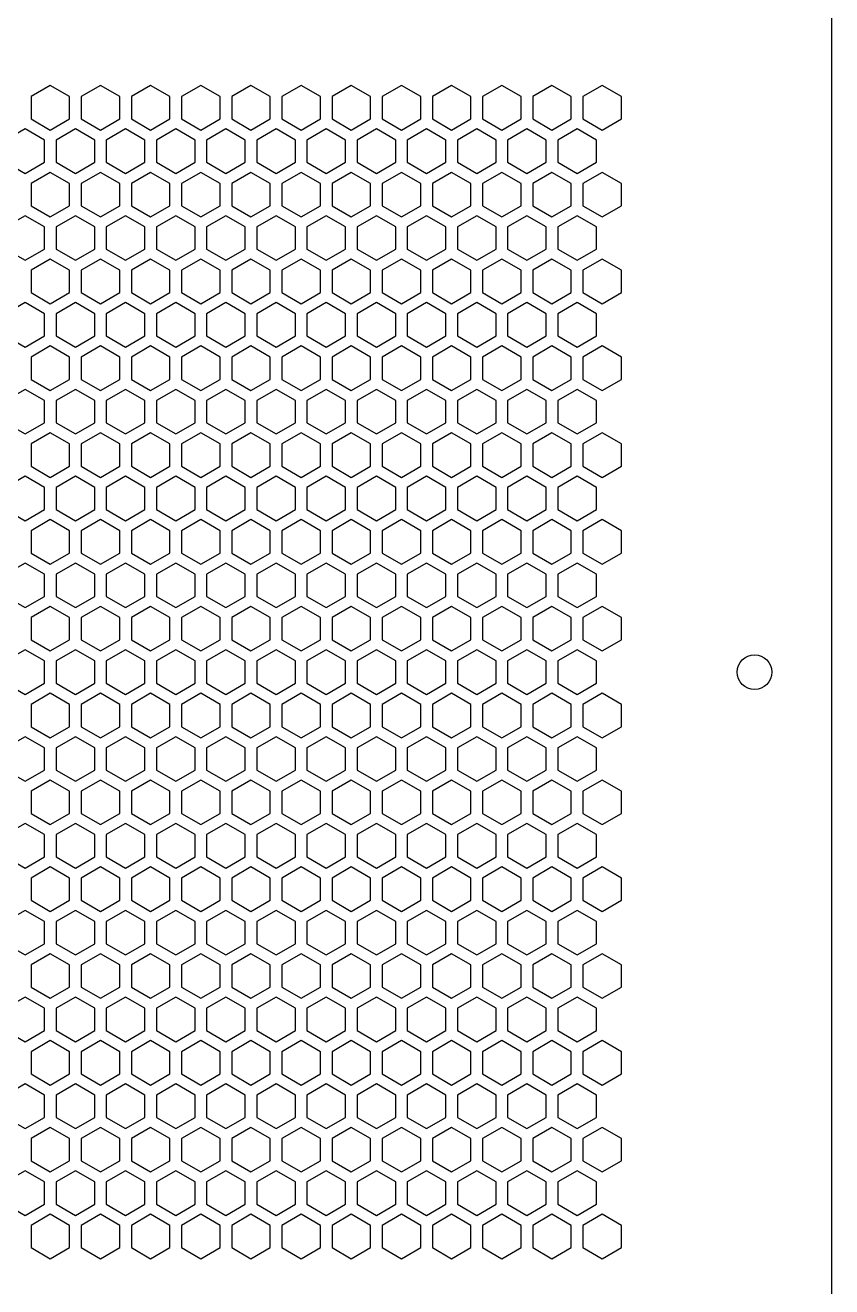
# Model space of a CAD drawing. Header units: millimetres. Extents: x 0 to 430, y 0 to 500.
# Drawn here: x 325.5 to 430, y 170.3 to 333.9 of the extents above; entities that cross this region are included whole.
import ezdxf

# ---------------------------------------------------------------- set-up
doc = ezdxf.new("R2010")
doc.units = ezdxf.units.MM
doc.layers.add('CUT', color=1, linetype='CONTINUOUS')

msp = doc.modelspace()

# ---------------------------------------------------------------- linework, layer by layer
at = {"layer": 'CUT'}
msp.add_line((430, 0), (430, 500), dxfattribs=at)
for points in [[(331.25, 324.6225), (328.75, 326.0659), (326.25, 324.6225), (326.25, 321.7358), (328.75, 320.2924), (331.25, 321.7358)], [(337.75, 324.6225), (335.25, 326.0659), (332.75, 324.6225), (332.75, 321.7358), (335.25, 320.2924), (337.75, 321.7358)], [(344.25, 324.6225), (341.75, 326.0659), (339.25, 324.6225), (339.25, 321.7358), (341.75, 320.2924), (344.25, 321.7358)], [(350.75, 324.6225), (348.25, 326.0659), (345.75, 324.6225), (345.75, 321.7358), (348.25, 320.2924), (350.75, 321.7358)], [(357.25, 324.6225), (354.75, 326.0659), (352.25, 324.6225), (352.25, 321.7358), (354.75, 320.2924), (357.25, 321.7358)], [(363.75, 324.6225), (361.25, 326.0659), (358.75, 324.6225), (358.75, 321.7358), (361.25, 320.2924), (363.75, 321.7358)], [(370.25, 324.6225), (367.75, 326.0659), (365.25, 324.6225), (365.25, 321.7358), (367.75, 320.2924), (370.25, 321.7358)], [(376.75, 324.6225), (374.25, 326.0659), (371.75, 324.6225), (371.75, 321.7358), (374.25, 320.2924), (376.75, 321.7358)], [(383.25, 324.6225), (380.75, 326.0659), (378.25, 324.6225), (378.25, 321.7358), (380.75, 320.2924), (383.25, 321.7358)], [(389.75, 324.6225), (387.25, 326.0659), (384.75, 324.6225), (384.75, 321.7358), (387.25, 320.2924), (389.75, 321.7358)], [(396.25, 324.6225), (393.75, 326.0659), (391.25, 324.6225), (391.25, 321.7358), (393.75, 320.2924), (396.25, 321.7358)], [(402.75, 324.6225), (400.25, 326.0659), (397.75, 324.6225), (397.75, 321.7358), (400.25, 320.2924), (402.75, 321.7358)], [(328, 318.9934), (325.5, 320.4367), (323, 318.9934), (323, 316.1066), (325.5, 314.6632), (328, 316.1066)], [(334.5, 318.9934), (332, 320.4367), (329.5, 318.9934), (329.5, 316.1066), (332, 314.6632), (334.5, 316.1066)], [(341, 318.9934), (338.5, 320.4367), (336, 318.9934), (336, 316.1066), (338.5, 314.6632), (341, 316.1066)], [(347.5, 318.9934), (345, 320.4367), (342.5, 318.9934), (342.5, 316.1066), (345, 314.6632), (347.5, 316.1066)], [(354, 318.9934), (351.5, 320.4367), (349, 318.9934), (349, 316.1066), (351.5, 314.6632), (354, 316.1066)], [(360.5, 318.9934), (358, 320.4367), (355.5, 318.9934), (355.5, 316.1066), (358, 314.6632), (360.5, 316.1066)], [(367, 318.9934), (364.5, 320.4367), (362, 318.9934), (362, 316.1066), (364.5, 314.6632), (367, 316.1066)], [(373.5, 318.9934), (371, 320.4367), (368.5, 318.9934), (368.5, 316.1066), (371, 314.6632), (373.5, 316.1066)], [(380, 318.9934), (377.5, 320.4367), (375, 318.9934), (375, 316.1066), (377.5, 314.6632), (380, 316.1066)], [(386.5, 318.9934), (384, 320.4367), (381.5, 318.9934), (381.5, 316.1066), (384, 314.6632), (386.5, 316.1066)], [(393, 318.9934), (390.5, 320.4367), (388, 318.9934), (388, 316.1066), (390.5, 314.6632), (393, 316.1066)], [(399.5, 318.9934), (397, 320.4367), (394.5, 318.9934), (394.5, 316.1066), (397, 314.6632), (399.5, 316.1066)], [(331.25, 313.3642), (328.75, 314.8076), (326.25, 313.3642), (326.25, 310.4774), (328.75, 309.0341), (331.25, 310.4774)], [(337.75, 313.3642), (335.25, 314.8076), (332.75, 313.3642), (332.75, 310.4774), (335.25, 309.0341), (337.75, 310.4774)], [(344.25, 313.3642), (341.75, 314.8076), (339.25, 313.3642), (339.25, 310.4774), (341.75, 309.0341), (344.25, 310.4774)], [(350.75, 313.3642), (348.25, 314.8076), (345.75, 313.3642), (345.75, 310.4774), (348.25, 309.0341), (350.75, 310.4774)], [(357.25, 313.3642), (354.75, 314.8076), (352.25, 313.3642), (352.25, 310.4774), (354.75, 309.0341), (357.25, 310.4774)], [(363.75, 313.3642), (361.25, 314.8076), (358.75, 313.3642), (358.75, 310.4774), (361.25, 309.0341), (363.75, 310.4774)], [(370.25, 313.3642), (367.75, 314.8076), (365.25, 313.3642), (365.25, 310.4774), (367.75, 309.0341), (370.25, 310.4774)], [(376.75, 313.3642), (374.25, 314.8076), (371.75, 313.3642), (371.75, 310.4774), (374.25, 309.0341), (376.75, 310.4774)], [(383.25, 313.3642), (380.75, 314.8076), (378.25, 313.3642), (378.25, 310.4774), (380.75, 309.0341), (383.25, 310.4774)], [(389.75, 313.3642), (387.25, 314.8076), (384.75, 313.3642), (384.75, 310.4774), (387.25, 309.0341), (389.75, 310.4774)], [(396.25, 313.3642), (393.75, 314.8076), (391.25, 313.3642), (391.25, 310.4774), (393.75, 309.0341), (396.25, 310.4774)], [(402.75, 313.3642), (400.25, 314.8076), (397.75, 313.3642), (397.75, 310.4774), (400.25, 309.0341), (402.75, 310.4774)], [(328, 307.735), (325.5, 309.1784), (323, 307.735), (323, 304.8483), (325.5, 303.4049), (328, 304.8483)], [(334.5, 307.735), (332, 309.1784), (329.5, 307.735), (329.5, 304.8483), (332, 303.4049), (334.5, 304.8483)], [(341, 307.735), (338.5, 309.1784), (336, 307.735), (336, 304.8483), (338.5, 303.4049), (341, 304.8483)], [(347.5, 307.735), (345, 309.1784), (342.5, 307.735), (342.5, 304.8483), (345, 303.4049), (347.5, 304.8483)], [(354, 307.735), (351.5, 309.1784), (349, 307.735), (349, 304.8483), (351.5, 303.4049), (354, 304.8483)], [(360.5, 307.735), (358, 309.1784), (355.5, 307.735), (355.5, 304.8483), (358, 303.4049), (360.5, 304.8483)], [(367, 307.735), (364.5, 309.1784), (362, 307.735), (362, 304.8483), (364.5, 303.4049), (367, 304.8483)], [(373.5, 307.735), (371, 309.1784), (368.5, 307.735), (368.5, 304.8483), (371, 303.4049), (373.5, 304.8483)], [(380, 307.735), (377.5, 309.1784), (375, 307.735), (375, 304.8483), (377.5, 303.4049), (380, 304.8483)], [(386.5, 307.735), (384, 309.1784), (381.5, 307.735), (381.5, 304.8483), (384, 303.4049), (386.5, 304.8483)], [(393, 307.735), (390.5, 309.1784), (388, 307.735), (388, 304.8483), (390.5, 303.4049), (393, 304.8483)], [(399.5, 307.735), (397, 309.1784), (394.5, 307.735), (394.5, 304.8483), (397, 303.4049), (399.5, 304.8483)], [(331.25, 302.1059), (328.75, 303.5492), (326.25, 302.1059), (326.25, 299.2191), (328.75, 297.7757), (331.25, 299.2191)], [(337.75, 302.1059), (335.25, 303.5492), (332.75, 302.1059), (332.75, 299.2191), (335.25, 297.7757), (337.75, 299.2191)], [(344.25, 302.1059), (341.75, 303.5492), (339.25, 302.1059), (339.25, 299.2191), (341.75, 297.7757), (344.25, 299.2191)], [(350.75, 302.1059), (348.25, 303.5492), (345.75, 302.1059), (345.75, 299.2191), (348.25, 297.7757), (350.75, 299.2191)], [(357.25, 302.1059), (354.75, 303.5492), (352.25, 302.1059), (352.25, 299.2191), (354.75, 297.7757), (357.25, 299.2191)], [(363.75, 302.1059), (361.25, 303.5492), (358.75, 302.1059), (358.75, 299.2191), (361.25, 297.7757), (363.75, 299.2191)], [(370.25, 302.1059), (367.75, 303.5492), (365.25, 302.1059), (365.25, 299.2191), (367.75, 297.7757), (370.25, 299.2191)], [(376.75, 302.1059), (374.25, 303.5492), (371.75, 302.1059), (371.75, 299.2191), (374.25, 297.7757), (376.75, 299.2191)], [(383.25, 302.1059), (380.75, 303.5492), (378.25, 302.1059), (378.25, 299.2191), (380.75, 297.7757), (383.25, 299.2191)], [(389.75, 302.1059), (387.25, 303.5492), (384.75, 302.1059), (384.75, 299.2191), (387.25, 297.7757), (389.75, 299.2191)], [(396.25, 302.1059), (393.75, 303.5492), (391.25, 302.1059), (391.25, 299.2191), (393.75, 297.7757), (396.25, 299.2191)], [(402.75, 302.1059), (400.25, 303.5492), (397.75, 302.1059), (397.75, 299.2191), (400.25, 297.7757), (402.75, 299.2191)], [(328, 296.4767), (325.5, 297.9201), (323, 296.4767), (323, 293.5899), (325.5, 292.1466), (328, 293.5899)], [(334.5, 296.4767), (332, 297.9201), (329.5, 296.4767), (329.5, 293.5899), (332, 292.1466), (334.5, 293.5899)], [(341, 296.4767), (338.5, 297.9201), (336, 296.4767), (336, 293.5899), (338.5, 292.1466), (341, 293.5899)], [(347.5, 296.4767), (345, 297.9201), (342.5, 296.4767), (342.5, 293.5899), (345, 292.1466), (347.5, 293.5899)], [(354, 296.4767), (351.5, 297.9201), (349, 296.4767), (349, 293.5899), (351.5, 292.1466), (354, 293.5899)], [(360.5, 296.4767), (358, 297.9201), (355.5, 296.4767), (355.5, 293.5899), (358, 292.1466), (360.5, 293.5899)], [(367, 296.4767), (364.5, 297.9201), (362, 296.4767), (362, 293.5899), (364.5, 292.1466), (367, 293.5899)], [(373.5, 296.4767), (371, 297.9201), (368.5, 296.4767), (368.5, 293.5899), (371, 292.1466), (373.5, 293.5899)], [(380, 296.4767), (377.5, 297.9201), (375, 296.4767), (375, 293.5899), (377.5, 292.1466), (380, 293.5899)], [(386.5, 296.4767), (384, 297.9201), (381.5, 296.4767), (381.5, 293.5899), (384, 292.1466), (386.5, 293.5899)], [(393, 296.4767), (390.5, 297.9201), (388, 296.4767), (388, 293.5899), (390.5, 292.1466), (393, 293.5899)], [(399.5, 296.4767), (397, 297.9201), (394.5, 296.4767), (394.5, 293.5899), (397, 292.1466), (399.5, 293.5899)], [(331.25, 290.8475), (328.75, 292.2909), (326.25, 290.8475), (326.25, 287.9608), (328.75, 286.5174), (331.25, 287.9608)], [(337.75, 290.8475), (335.25, 292.2909), (332.75, 290.8475), (332.75, 287.9608), (335.25, 286.5174), (337.75, 287.9608)], [(344.25, 290.8475), (341.75, 292.2909), (339.25, 290.8475), (339.25, 287.9608), (341.75, 286.5174), (344.25, 287.9608)], [(350.75, 290.8475), (348.25, 292.2909), (345.75, 290.8475), (345.75, 287.9608), (348.25, 286.5174), (350.75, 287.9608)], [(357.25, 290.8475), (354.75, 292.2909), (352.25, 290.8475), (352.25, 287.9608), (354.75, 286.5174), (357.25, 287.9608)], [(363.75, 290.8475), (361.25, 292.2909), (358.75, 290.8475), (358.75, 287.9608), (361.25, 286.5174), (363.75, 287.9608)], [(370.25, 290.8475), (367.75, 292.2909), (365.25, 290.8475), (365.25, 287.9608), (367.75, 286.5174), (370.25, 287.9608)], [(376.75, 290.8475), (374.25, 292.2909), (371.75, 290.8475), (371.75, 287.9608), (374.25, 286.5174), (376.75, 287.9608)], [(383.25, 290.8475), (380.75, 292.2909), (378.25, 290.8475), (378.25, 287.9608), (380.75, 286.5174), (383.25, 287.9608)], [(389.75, 290.8475), (387.25, 292.2909), (384.75, 290.8475), (384.75, 287.9608), (387.25, 286.5174), (389.75, 287.9608)], [(396.25, 290.8475), (393.75, 292.2909), (391.25, 290.8475), (391.25, 287.9608), (393.75, 286.5174), (396.25, 287.9608)], [(402.75, 290.8475), (400.25, 292.2909), (397.75, 290.8475), (397.75, 287.9608), (400.25, 286.5174), (402.75, 287.9608)], [(328, 285.2184), (325.5, 286.6617), (323, 285.2184), (323, 282.3316), (325.5, 280.8882), (328, 282.3316)], [(334.5, 285.2184), (332, 286.6617), (329.5, 285.2184), (329.5, 282.3316), (332, 280.8882), (334.5, 282.3316)], [(341, 285.2184), (338.5, 286.6617), (336, 285.2184), (336, 282.3316), (338.5, 280.8882), (341, 282.3316)], [(347.5, 285.2184), (345, 286.6617), (342.5, 285.2184), (342.5, 282.3316), (345, 280.8882), (347.5, 282.3316)], [(354, 285.2184), (351.5, 286.6617), (349, 285.2184), (349, 282.3316), (351.5, 280.8882), (354, 282.3316)], [(360.5, 285.2184), (358, 286.6617), (355.5, 285.2184), (355.5, 282.3316), (358, 280.8882), (360.5, 282.3316)], [(367, 285.2184), (364.5, 286.6617), (362, 285.2184), (362, 282.3316), (364.5, 280.8882), (367, 282.3316)], [(373.5, 285.2184), (371, 286.6617), (368.5, 285.2184), (368.5, 282.3316), (371, 280.8882), (373.5, 282.3316)], [(380, 285.2184), (377.5, 286.6617), (375, 285.2184), (375, 282.3316), (377.5, 280.8882), (380, 282.3316)], [(386.5, 285.2184), (384, 286.6617), (381.5, 285.2184), (381.5, 282.3316), (384, 280.8882), (386.5, 282.3316)], [(393, 285.2184), (390.5, 286.6617), (388, 285.2184), (388, 282.3316), (390.5, 280.8882), (393, 282.3316)], [(399.5, 285.2184), (397, 286.6617), (394.5, 285.2184), (394.5, 282.3316), (397, 280.8882), (399.5, 282.3316)], [(331.25, 279.5892), (328.75, 281.0326), (326.25, 279.5892), (326.25, 276.7024), (328.75, 275.2591), (331.25, 276.7024)], [(337.75, 279.5892), (335.25, 281.0326), (332.75, 279.5892), (332.75, 276.7024), (335.25, 275.2591), (337.75, 276.7024)], [(344.25, 279.5892), (341.75, 281.0326), (339.25, 279.5892), (339.25, 276.7024), (341.75, 275.2591), (344.25, 276.7024)], [(350.75, 279.5892), (348.25, 281.0326), (345.75, 279.5892), (345.75, 276.7024), (348.25, 275.2591), (350.75, 276.7024)], [(357.25, 279.5892), (354.75, 281.0326), (352.25, 279.5892), (352.25, 276.7024), (354.75, 275.2591), (357.25, 276.7024)], [(363.75, 279.5892), (361.25, 281.0326), (358.75, 279.5892), (358.75, 276.7024), (361.25, 275.2591), (363.75, 276.7024)], [(370.25, 279.5892), (367.75, 281.0326), (365.25, 279.5892), (365.25, 276.7024), (367.75, 275.2591), (370.25, 276.7024)], [(376.75, 279.5892), (374.25, 281.0326), (371.75, 279.5892), (371.75, 276.7024), (374.25, 275.2591), (376.75, 276.7024)], [(383.25, 279.5892), (380.75, 281.0326), (378.25, 279.5892), (378.25, 276.7024), (380.75, 275.2591), (383.25, 276.7024)], [(389.75, 279.5892), (387.25, 281.0326), (384.75, 279.5892), (384.75, 276.7024), (387.25, 275.2591), (389.75, 276.7024)], [(396.25, 279.5892), (393.75, 281.0326), (391.25, 279.5892), (391.25, 276.7024), (393.75, 275.2591), (396.25, 276.7024)], [(402.75, 279.5892), (400.25, 281.0326), (397.75, 279.5892), (397.75, 276.7024), (400.25, 275.2591), (402.75, 276.7024)], [(328, 273.96), (325.5, 275.4034), (323, 273.96), (323, 271.0733), (325.5, 269.6299), (328, 271.0733)], [(334.5, 273.96), (332, 275.4034), (329.5, 273.96), (329.5, 271.0733), (332, 269.6299), (334.5, 271.0733)], [(341, 273.96), (338.5, 275.4034), (336, 273.96), (336, 271.0733), (338.5, 269.6299), (341, 271.0733)], [(347.5, 273.96), (345, 275.4034), (342.5, 273.96), (342.5, 271.0733), (345, 269.6299), (347.5, 271.0733)], [(354, 273.96), (351.5, 275.4034), (349, 273.96), (349, 271.0733), (351.5, 269.6299), (354, 271.0733)], [(360.5, 273.96), (358, 275.4034), (355.5, 273.96), (355.5, 271.0733), (358, 269.6299), (360.5, 271.0733)], [(367, 273.96), (364.5, 275.4034), (362, 273.96), (362, 271.0733), (364.5, 269.6299), (367, 271.0733)], [(373.5, 273.96), (371, 275.4034), (368.5, 273.96), (368.5, 271.0733), (371, 269.6299), (373.5, 271.0733)], [(380, 273.96), (377.5, 275.4034), (375, 273.96), (375, 271.0733), (377.5, 269.6299), (380, 271.0733)], [(386.5, 273.96), (384, 275.4034), (381.5, 273.96), (381.5, 271.0733), (384, 269.6299), (386.5, 271.0733)], [(393, 273.96), (390.5, 275.4034), (388, 273.96), (388, 271.0733), (390.5, 269.6299), (393, 271.0733)], [(399.5, 273.96), (397, 275.4034), (394.5, 273.96), (394.5, 271.0733), (397, 269.6299), (399.5, 271.0733)], [(331.25, 268.3309), (328.75, 269.7742), (326.25, 268.3309), (326.25, 265.4441), (328.75, 264.0007), (331.25, 265.4441)], [(337.75, 268.3309), (335.25, 269.7742), (332.75, 268.3309), (332.75, 265.4441), (335.25, 264.0007), (337.75, 265.4441)], [(344.25, 268.3309), (341.75, 269.7742), (339.25, 268.3309), (339.25, 265.4441), (341.75, 264.0007), (344.25, 265.4441)], [(350.75, 268.3309), (348.25, 269.7742), (345.75, 268.3309), (345.75, 265.4441), (348.25, 264.0007), (350.75, 265.4441)], [(357.25, 268.3309), (354.75, 269.7742), (352.25, 268.3309), (352.25, 265.4441), (354.75, 264.0007), (357.25, 265.4441)], [(363.75, 268.3309), (361.25, 269.7742), (358.75, 268.3309), (358.75, 265.4441), (361.25, 264.0007), (363.75, 265.4441)], [(370.25, 268.3309), (367.75, 269.7742), (365.25, 268.3309), (365.25, 265.4441), (367.75, 264.0007), (370.25, 265.4441)], [(376.75, 268.3309), (374.25, 269.7742), (371.75, 268.3309), (371.75, 265.4441), (374.25, 264.0007), (376.75, 265.4441)], [(383.25, 268.3309), (380.75, 269.7742), (378.25, 268.3309), (378.25, 265.4441), (380.75, 264.0007), (383.25, 265.4441)], [(389.75, 268.3309), (387.25, 269.7742), (384.75, 268.3309), (384.75, 265.4441), (387.25, 264.0007), (389.75, 265.4441)], [(396.25, 268.3309), (393.75, 269.7742), (391.25, 268.3309), (391.25, 265.4441), (393.75, 264.0007), (396.25, 265.4441)], [(402.75, 268.3309), (400.25, 269.7742), (397.75, 268.3309), (397.75, 265.4441), (400.25, 264.0007), (402.75, 265.4441)], [(328, 262.7017), (325.5, 264.1451), (323, 262.7017), (323, 259.815), (325.5, 258.3716), (328, 259.815)], [(334.5, 262.7017), (332, 264.1451), (329.5, 262.7017), (329.5, 259.815), (332, 258.3716), (334.5, 259.815)], [(341, 262.7017), (338.5, 264.1451), (336, 262.7017), (336, 259.815), (338.5, 258.3716), (341, 259.815)], [(347.5, 262.7017), (345, 264.1451), (342.5, 262.7017), (342.5, 259.815), (345, 258.3716), (347.5, 259.815)], [(354, 262.7017), (351.5, 264.1451), (349, 262.7017), (349, 259.815), (351.5, 258.3716), (354, 259.815)], [(360.5, 262.7017), (358, 264.1451), (355.5, 262.7017), (355.5, 259.815), (358, 258.3716), (360.5, 259.815)], [(367, 262.7017), (364.5, 264.1451), (362, 262.7017), (362, 259.815), (364.5, 258.3716), (367, 259.815)], [(373.5, 262.7017), (371, 264.1451), (368.5, 262.7017), (368.5, 259.815), (371, 258.3716), (373.5, 259.815)], [(380, 262.7017), (377.5, 264.1451), (375, 262.7017), (375, 259.815), (377.5, 258.3716), (380, 259.815)], [(386.5, 262.7017), (384, 264.1451), (381.5, 262.7017), (381.5, 259.815), (384, 258.3716), (386.5, 259.815)], [(393, 262.7017), (390.5, 264.1451), (388, 262.7017), (388, 259.815), (390.5, 258.3716), (393, 259.815)], [(399.5, 262.7017), (397, 264.1451), (394.5, 262.7017), (394.5, 259.815), (397, 258.3716), (399.5, 259.815)], [(331.25, 257.0725), (328.75, 258.5159), (326.25, 257.0725), (326.25, 254.1858), (328.75, 252.7424), (331.25, 254.1858)], [(337.75, 257.0725), (335.25, 258.5159), (332.75, 257.0725), (332.75, 254.1858), (335.25, 252.7424), (337.75, 254.1858)], [(344.25, 257.0725), (341.75, 258.5159), (339.25, 257.0725), (339.25, 254.1858), (341.75, 252.7424), (344.25, 254.1858)], [(350.75, 257.0725), (348.25, 258.5159), (345.75, 257.0725), (345.75, 254.1858), (348.25, 252.7424), (350.75, 254.1858)], [(357.25, 257.0725), (354.75, 258.5159), (352.25, 257.0725), (352.25, 254.1858), (354.75, 252.7424), (357.25, 254.1858)], [(363.75, 257.0725), (361.25, 258.5159), (358.75, 257.0725), (358.75, 254.1858), (361.25, 252.7424), (363.75, 254.1858)], [(370.25, 257.0725), (367.75, 258.5159), (365.25, 257.0725), (365.25, 254.1858), (367.75, 252.7424), (370.25, 254.1858)], [(376.75, 257.0725), (374.25, 258.5159), (371.75, 257.0725), (371.75, 254.1858), (374.25, 252.7424), (376.75, 254.1858)], [(383.25, 257.0725), (380.75, 258.5159), (378.25, 257.0725), (378.25, 254.1858), (380.75, 252.7424), (383.25, 254.1858)], [(389.75, 257.0725), (387.25, 258.5159), (384.75, 257.0725), (384.75, 254.1858), (387.25, 252.7424), (389.75, 254.1858)], [(396.25, 257.0725), (393.75, 258.5159), (391.25, 257.0725), (391.25, 254.1858), (393.75, 252.7424), (396.25, 254.1858)], [(402.75, 257.0725), (400.25, 258.5159), (397.75, 257.0725), (397.75, 254.1858), (400.25, 252.7424), (402.75, 254.1858)], [(328, 251.4434), (325.5, 252.8868), (323, 251.4434), (323, 248.5566), (325.5, 247.1132), (328, 248.5566)], [(334.5, 251.4434), (332, 252.8868), (329.5, 251.4434), (329.5, 248.5566), (332, 247.1132), (334.5, 248.5566)], [(341, 251.4434), (338.5, 252.8868), (336, 251.4434), (336, 248.5566), (338.5, 247.1132), (341, 248.5566)], [(347.5, 251.4434), (345, 252.8868), (342.5, 251.4434), (342.5, 248.5566), (345, 247.1132), (347.5, 248.5566)], [(354, 251.4434), (351.5, 252.8868), (349, 251.4434), (349, 248.5566), (351.5, 247.1132), (354, 248.5566)], [(360.5, 251.4434), (358, 252.8868), (355.5, 251.4434), (355.5, 248.5566), (358, 247.1132), (360.5, 248.5566)], [(367, 251.4434), (364.5, 252.8868), (362, 251.4434), (362, 248.5566), (364.5, 247.1132), (367, 248.5566)], [(373.5, 251.4434), (371, 252.8868), (368.5, 251.4434), (368.5, 248.5566), (371, 247.1132), (373.5, 248.5566)], [(380, 251.4434), (377.5, 252.8868), (375, 251.4434), (375, 248.5566), (377.5, 247.1132), (380, 248.5566)], [(386.5, 251.4434), (384, 252.8868), (381.5, 251.4434), (381.5, 248.5566), (384, 247.1132), (386.5, 248.5566)], [(393, 251.4434), (390.5, 252.8868), (388, 251.4434), (388, 248.5566), (390.5, 247.1132), (393, 248.5566)], [(399.5, 251.4434), (397, 252.8868), (394.5, 251.4434), (394.5, 248.5566), (397, 247.1132), (399.5, 248.5566)], [(331.25, 245.8142), (328.75, 247.2576), (326.25, 245.8142), (326.25, 242.9275), (328.75, 241.4841), (331.25, 242.9275)], [(337.75, 245.8142), (335.25, 247.2576), (332.75, 245.8142), (332.75, 242.9275), (335.25, 241.4841), (337.75, 242.9275)], [(344.25, 245.8142), (341.75, 247.2576), (339.25, 245.8142), (339.25, 242.9275), (341.75, 241.4841), (344.25, 242.9275)], [(350.75, 245.8142), (348.25, 247.2576), (345.75, 245.8142), (345.75, 242.9275), (348.25, 241.4841), (350.75, 242.9275)], [(357.25, 245.8142), (354.75, 247.2576), (352.25, 245.8142), (352.25, 242.9275), (354.75, 241.4841), (357.25, 242.9275)], [(363.75, 245.8142), (361.25, 247.2576), (358.75, 245.8142), (358.75, 242.9275), (361.25, 241.4841), (363.75, 242.9275)], [(370.25, 245.8142), (367.75, 247.2576), (365.25, 245.8142), (365.25, 242.9275), (367.75, 241.4841), (370.25, 242.9275)], [(376.75, 245.8142), (374.25, 247.2576), (371.75, 245.8142), (371.75, 242.9275), (374.25, 241.4841), (376.75, 242.9275)], [(383.25, 245.8142), (380.75, 247.2576), (378.25, 245.8142), (378.25, 242.9275), (380.75, 241.4841), (383.25, 242.9275)], [(389.75, 245.8142), (387.25, 247.2576), (384.75, 245.8142), (384.75, 242.9275), (387.25, 241.4841), (389.75, 242.9275)], [(396.25, 245.8142), (393.75, 247.2576), (391.25, 245.8142), (391.25, 242.9275), (393.75, 241.4841), (396.25, 242.9275)], [(402.75, 245.8142), (400.25, 247.2576), (397.75, 245.8142), (397.75, 242.9275), (400.25, 241.4841), (402.75, 242.9275)], [(328, 240.185), (325.5, 241.6284), (323, 240.185), (323, 237.2983), (325.5, 235.8549), (328, 237.2983)], [(334.5, 240.185), (332, 241.6284), (329.5, 240.185), (329.5, 237.2983), (332, 235.8549), (334.5, 237.2983)], [(341, 240.185), (338.5, 241.6284), (336, 240.185), (336, 237.2983), (338.5, 235.8549), (341, 237.2983)], [(347.5, 240.185), (345, 241.6284), (342.5, 240.185), (342.5, 237.2983), (345, 235.8549), (347.5, 237.2983)], [(354, 240.185), (351.5, 241.6284), (349, 240.185), (349, 237.2983), (351.5, 235.8549), (354, 237.2983)], [(360.5, 240.185), (358, 241.6284), (355.5, 240.185), (355.5, 237.2983), (358, 235.8549), (360.5, 237.2983)], [(367, 240.185), (364.5, 241.6284), (362, 240.185), (362, 237.2983), (364.5, 235.8549), (367, 237.2983)], [(373.5, 240.185), (371, 241.6284), (368.5, 240.185), (368.5, 237.2983), (371, 235.8549), (373.5, 237.2983)], [(380, 240.185), (377.5, 241.6284), (375, 240.185), (375, 237.2983), (377.5, 235.8549), (380, 237.2983)], [(386.5, 240.185), (384, 241.6284), (381.5, 240.185), (381.5, 237.2983), (384, 235.8549), (386.5, 237.2983)], [(393, 240.185), (390.5, 241.6284), (388, 240.185), (388, 237.2983), (390.5, 235.8549), (393, 237.2983)], [(399.5, 240.185), (397, 241.6284), (394.5, 240.185), (394.5, 237.2983), (397, 235.8549), (399.5, 237.2983)], [(331.25, 234.5559), (328.75, 235.9993), (326.25, 234.5559), (326.25, 231.6691), (328.75, 230.2258), (331.25, 231.6691)], [(337.75, 234.5559), (335.25, 235.9993), (332.75, 234.5559), (332.75, 231.6691), (335.25, 230.2258), (337.75, 231.6691)], [(344.25, 234.5559), (341.75, 235.9993), (339.25, 234.5559), (339.25, 231.6691), (341.75, 230.2258), (344.25, 231.6691)], [(350.75, 234.5559), (348.25, 235.9993), (345.75, 234.5559), (345.75, 231.6691), (348.25, 230.2258), (350.75, 231.6691)], [(357.25, 234.5559), (354.75, 235.9993), (352.25, 234.5559), (352.25, 231.6691), (354.75, 230.2258), (357.25, 231.6691)], [(363.75, 234.5559), (361.25, 235.9993), (358.75, 234.5559), (358.75, 231.6691), (361.25, 230.2258), (363.75, 231.6691)], [(370.25, 234.5559), (367.75, 235.9993), (365.25, 234.5559), (365.25, 231.6691), (367.75, 230.2258), (370.25, 231.6691)], [(376.75, 234.5559), (374.25, 235.9993), (371.75, 234.5559), (371.75, 231.6691), (374.25, 230.2258), (376.75, 231.6691)], [(383.25, 234.5559), (380.75, 235.9993), (378.25, 234.5559), (378.25, 231.6691), (380.75, 230.2258), (383.25, 231.6691)], [(389.75, 234.5559), (387.25, 235.9993), (384.75, 234.5559), (384.75, 231.6691), (387.25, 230.2258), (389.75, 231.6691)], [(396.25, 234.5559), (393.75, 235.9993), (391.25, 234.5559), (391.25, 231.6691), (393.75, 230.2258), (396.25, 231.6691)], [(402.75, 234.5559), (400.25, 235.9993), (397.75, 234.5559), (397.75, 231.6691), (400.25, 230.2258), (402.75, 231.6691)], [(328, 228.9267), (325.5, 230.3701), (323, 228.9267), (323, 226.04), (325.5, 224.5966), (328, 226.04)], [(334.5, 228.9267), (332, 230.3701), (329.5, 228.9267), (329.5, 226.04), (332, 224.5966), (334.5, 226.04)], [(341, 228.9267), (338.5, 230.3701), (336, 228.9267), (336, 226.04), (338.5, 224.5966), (341, 226.04)], [(347.5, 228.9267), (345, 230.3701), (342.5, 228.9267), (342.5, 226.04), (345, 224.5966), (347.5, 226.04)], [(354, 228.9267), (351.5, 230.3701), (349, 228.9267), (349, 226.04), (351.5, 224.5966), (354, 226.04)], [(360.5, 228.9267), (358, 230.3701), (355.5, 228.9267), (355.5, 226.04), (358, 224.5966), (360.5, 226.04)], [(367, 228.9267), (364.5, 230.3701), (362, 228.9267), (362, 226.04), (364.5, 224.5966), (367, 226.04)], [(373.5, 228.9267), (371, 230.3701), (368.5, 228.9267), (368.5, 226.04), (371, 224.5966), (373.5, 226.04)], [(380, 228.9267), (377.5, 230.3701), (375, 228.9267), (375, 226.04), (377.5, 224.5966), (380, 226.04)], [(386.5, 228.9267), (384, 230.3701), (381.5, 228.9267), (381.5, 226.04), (384, 224.5966), (386.5, 226.04)], [(393, 228.9267), (390.5, 230.3701), (388, 228.9267), (388, 226.04), (390.5, 224.5966), (393, 226.04)], [(399.5, 228.9267), (397, 230.3701), (394.5, 228.9267), (394.5, 226.04), (397, 224.5966), (399.5, 226.04)], [(331.25, 223.2976), (328.75, 224.7409), (326.25, 223.2976), (326.25, 220.4108), (328.75, 218.9674), (331.25, 220.4108)], [(337.75, 223.2976), (335.25, 224.7409), (332.75, 223.2976), (332.75, 220.4108), (335.25, 218.9674), (337.75, 220.4108)], [(344.25, 223.2976), (341.75, 224.7409), (339.25, 223.2976), (339.25, 220.4108), (341.75, 218.9674), (344.25, 220.4108)], [(350.75, 223.2976), (348.25, 224.7409), (345.75, 223.2976), (345.75, 220.4108), (348.25, 218.9674), (350.75, 220.4108)], [(357.25, 223.2976), (354.75, 224.7409), (352.25, 223.2976), (352.25, 220.4108), (354.75, 218.9674), (357.25, 220.4108)], [(363.75, 223.2976), (361.25, 224.7409), (358.75, 223.2976), (358.75, 220.4108), (361.25, 218.9674), (363.75, 220.4108)], [(370.25, 223.2976), (367.75, 224.7409), (365.25, 223.2976), (365.25, 220.4108), (367.75, 218.9674), (370.25, 220.4108)], [(376.75, 223.2976), (374.25, 224.7409), (371.75, 223.2976), (371.75, 220.4108), (374.25, 218.9674), (376.75, 220.4108)], [(383.25, 223.2976), (380.75, 224.7409), (378.25, 223.2976), (378.25, 220.4108), (380.75, 218.9674), (383.25, 220.4108)], [(389.75, 223.2976), (387.25, 224.7409), (384.75, 223.2976), (384.75, 220.4108), (387.25, 218.9674), (389.75, 220.4108)], [(396.25, 223.2976), (393.75, 224.7409), (391.25, 223.2976), (391.25, 220.4108), (393.75, 218.9674), (396.25, 220.4108)], [(402.75, 223.2976), (400.25, 224.7409), (397.75, 223.2976), (397.75, 220.4108), (400.25, 218.9674), (402.75, 220.4108)], [(328, 217.6684), (325.5, 219.1118), (323, 217.6684), (323, 214.7816), (325.5, 213.3383), (328, 214.7816)], [(334.5, 217.6684), (332, 219.1118), (329.5, 217.6684), (329.5, 214.7816), (332, 213.3383), (334.5, 214.7816)], [(341, 217.6684), (338.5, 219.1118), (336, 217.6684), (336, 214.7816), (338.5, 213.3383), (341, 214.7816)], [(347.5, 217.6684), (345, 219.1118), (342.5, 217.6684), (342.5, 214.7816), (345, 213.3383), (347.5, 214.7816)], [(354, 217.6684), (351.5, 219.1118), (349, 217.6684), (349, 214.7816), (351.5, 213.3383), (354, 214.7816)], [(360.5, 217.6684), (358, 219.1118), (355.5, 217.6684), (355.5, 214.7816), (358, 213.3383), (360.5, 214.7816)], [(367, 217.6684), (364.5, 219.1118), (362, 217.6684), (362, 214.7816), (364.5, 213.3383), (367, 214.7816)], [(373.5, 217.6684), (371, 219.1118), (368.5, 217.6684), (368.5, 214.7816), (371, 213.3383), (373.5, 214.7816)], [(380, 217.6684), (377.5, 219.1118), (375, 217.6684), (375, 214.7816), (377.5, 213.3383), (380, 214.7816)], [(386.5, 217.6684), (384, 219.1118), (381.5, 217.6684), (381.5, 214.7816), (384, 213.3383), (386.5, 214.7816)], [(393, 217.6684), (390.5, 219.1118), (388, 217.6684), (388, 214.7816), (390.5, 213.3383), (393, 214.7816)], [(399.5, 217.6684), (397, 219.1118), (394.5, 217.6684), (394.5, 214.7816), (397, 213.3383), (399.5, 214.7816)], [(331.25, 212.0392), (328.75, 213.4826), (326.25, 212.0392), (326.25, 209.1525), (328.75, 207.7091), (331.25, 209.1525)], [(337.75, 212.0392), (335.25, 213.4826), (332.75, 212.0392), (332.75, 209.1525), (335.25, 207.7091), (337.75, 209.1525)], [(344.25, 212.0392), (341.75, 213.4826), (339.25, 212.0392), (339.25, 209.1525), (341.75, 207.7091), (344.25, 209.1525)], [(350.75, 212.0392), (348.25, 213.4826), (345.75, 212.0392), (345.75, 209.1525), (348.25, 207.7091), (350.75, 209.1525)], [(357.25, 212.0392), (354.75, 213.4826), (352.25, 212.0392), (352.25, 209.1525), (354.75, 207.7091), (357.25, 209.1525)], [(363.75, 212.0392), (361.25, 213.4826), (358.75, 212.0392), (358.75, 209.1525), (361.25, 207.7091), (363.75, 209.1525)], [(370.25, 212.0392), (367.75, 213.4826), (365.25, 212.0392), (365.25, 209.1525), (367.75, 207.7091), (370.25, 209.1525)], [(376.75, 212.0392), (374.25, 213.4826), (371.75, 212.0392), (371.75, 209.1525), (374.25, 207.7091), (376.75, 209.1525)], [(383.25, 212.0392), (380.75, 213.4826), (378.25, 212.0392), (378.25, 209.1525), (380.75, 207.7091), (383.25, 209.1525)], [(389.75, 212.0392), (387.25, 213.4826), (384.75, 212.0392), (384.75, 209.1525), (387.25, 207.7091), (389.75, 209.1525)], [(396.25, 212.0392), (393.75, 213.4826), (391.25, 212.0392), (391.25, 209.1525), (393.75, 207.7091), (396.25, 209.1525)], [(402.75, 212.0392), (400.25, 213.4826), (397.75, 212.0392), (397.75, 209.1525), (400.25, 207.7091), (402.75, 209.1525)], [(328, 206.4101), (325.5, 207.8534), (323, 206.4101), (323, 203.5233), (325.5, 202.0799), (328, 203.5233)], [(334.5, 206.4101), (332, 207.8534), (329.5, 206.4101), (329.5, 203.5233), (332, 202.0799), (334.5, 203.5233)], [(341, 206.4101), (338.5, 207.8534), (336, 206.4101), (336, 203.5233), (338.5, 202.0799), (341, 203.5233)], [(347.5, 206.4101), (345, 207.8534), (342.5, 206.4101), (342.5, 203.5233), (345, 202.0799), (347.5, 203.5233)], [(354, 206.4101), (351.5, 207.8534), (349, 206.4101), (349, 203.5233), (351.5, 202.0799), (354, 203.5233)], [(360.5, 206.4101), (358, 207.8534), (355.5, 206.4101), (355.5, 203.5233), (358, 202.0799), (360.5, 203.5233)], [(367, 206.4101), (364.5, 207.8534), (362, 206.4101), (362, 203.5233), (364.5, 202.0799), (367, 203.5233)], [(373.5, 206.4101), (371, 207.8534), (368.5, 206.4101), (368.5, 203.5233), (371, 202.0799), (373.5, 203.5233)], [(380, 206.4101), (377.5, 207.8534), (375, 206.4101), (375, 203.5233), (377.5, 202.0799), (380, 203.5233)], [(386.5, 206.4101), (384, 207.8534), (381.5, 206.4101), (381.5, 203.5233), (384, 202.0799), (386.5, 203.5233)], [(393, 206.4101), (390.5, 207.8534), (388, 206.4101), (388, 203.5233), (390.5, 202.0799), (393, 203.5233)], [(399.5, 206.4101), (397, 207.8534), (394.5, 206.4101), (394.5, 203.5233), (397, 202.0799), (399.5, 203.5233)], [(331.25, 200.7809), (328.75, 202.2243), (326.25, 200.7809), (326.25, 197.8941), (328.75, 196.4508), (331.25, 197.8941)], [(337.75, 200.7809), (335.25, 202.2243), (332.75, 200.7809), (332.75, 197.8941), (335.25, 196.4508), (337.75, 197.8941)], [(344.25, 200.7809), (341.75, 202.2243), (339.25, 200.7809), (339.25, 197.8941), (341.75, 196.4508), (344.25, 197.8941)], [(350.75, 200.7809), (348.25, 202.2243), (345.75, 200.7809), (345.75, 197.8941), (348.25, 196.4508), (350.75, 197.8941)], [(357.25, 200.7809), (354.75, 202.2243), (352.25, 200.7809), (352.25, 197.8941), (354.75, 196.4508), (357.25, 197.8941)], [(363.75, 200.7809), (361.25, 202.2243), (358.75, 200.7809), (358.75, 197.8941), (361.25, 196.4508), (363.75, 197.8941)], [(370.25, 200.7809), (367.75, 202.2243), (365.25, 200.7809), (365.25, 197.8941), (367.75, 196.4508), (370.25, 197.8941)], [(376.75, 200.7809), (374.25, 202.2243), (371.75, 200.7809), (371.75, 197.8941), (374.25, 196.4508), (376.75, 197.8941)], [(383.25, 200.7809), (380.75, 202.2243), (378.25, 200.7809), (378.25, 197.8941), (380.75, 196.4508), (383.25, 197.8941)], [(389.75, 200.7809), (387.25, 202.2243), (384.75, 200.7809), (384.75, 197.8941), (387.25, 196.4508), (389.75, 197.8941)], [(396.25, 200.7809), (393.75, 202.2243), (391.25, 200.7809), (391.25, 197.8941), (393.75, 196.4508), (396.25, 197.8941)], [(402.75, 200.7809), (400.25, 202.2243), (397.75, 200.7809), (397.75, 197.8941), (400.25, 196.4508), (402.75, 197.8941)], [(328, 195.1517), (325.5, 196.5951), (323, 195.1517), (323, 192.265), (325.5, 190.8216), (328, 192.265)], [(334.5, 195.1517), (332, 196.5951), (329.5, 195.1517), (329.5, 192.265), (332, 190.8216), (334.5, 192.265)], [(341, 195.1517), (338.5, 196.5951), (336, 195.1517), (336, 192.265), (338.5, 190.8216), (341, 192.265)], [(347.5, 195.1517), (345, 196.5951), (342.5, 195.1517), (342.5, 192.265), (345, 190.8216), (347.5, 192.265)], [(354, 195.1517), (351.5, 196.5951), (349, 195.1517), (349, 192.265), (351.5, 190.8216), (354, 192.265)], [(360.5, 195.1517), (358, 196.5951), (355.5, 195.1517), (355.5, 192.265), (358, 190.8216), (360.5, 192.265)], [(367, 195.1517), (364.5, 196.5951), (362, 195.1517), (362, 192.265), (364.5, 190.8216), (367, 192.265)], [(373.5, 195.1517), (371, 196.5951), (368.5, 195.1517), (368.5, 192.265), (371, 190.8216), (373.5, 192.265)], [(380, 195.1517), (377.5, 196.5951), (375, 195.1517), (375, 192.265), (377.5, 190.8216), (380, 192.265)], [(386.5, 195.1517), (384, 196.5951), (381.5, 195.1517), (381.5, 192.265), (384, 190.8216), (386.5, 192.265)], [(393, 195.1517), (390.5, 196.5951), (388, 195.1517), (388, 192.265), (390.5, 190.8216), (393, 192.265)], [(399.5, 195.1517), (397, 196.5951), (394.5, 195.1517), (394.5, 192.265), (397, 190.8216), (399.5, 192.265)], [(331.25, 189.5226), (328.75, 190.9659), (326.25, 189.5226), (326.25, 186.6358), (328.75, 185.1924), (331.25, 186.6358)], [(337.75, 189.5226), (335.25, 190.9659), (332.75, 189.5226), (332.75, 186.6358), (335.25, 185.1924), (337.75, 186.6358)], [(344.25, 189.5226), (341.75, 190.9659), (339.25, 189.5226), (339.25, 186.6358), (341.75, 185.1924), (344.25, 186.6358)], [(350.75, 189.5226), (348.25, 190.9659), (345.75, 189.5226), (345.75, 186.6358), (348.25, 185.1924), (350.75, 186.6358)], [(357.25, 189.5226), (354.75, 190.9659), (352.25, 189.5226), (352.25, 186.6358), (354.75, 185.1924), (357.25, 186.6358)], [(363.75, 189.5226), (361.25, 190.9659), (358.75, 189.5226), (358.75, 186.6358), (361.25, 185.1924), (363.75, 186.6358)], [(370.25, 189.5226), (367.75, 190.9659), (365.25, 189.5226), (365.25, 186.6358), (367.75, 185.1924), (370.25, 186.6358)], [(376.75, 189.5226), (374.25, 190.9659), (371.75, 189.5226), (371.75, 186.6358), (374.25, 185.1924), (376.75, 186.6358)], [(383.25, 189.5226), (380.75, 190.9659), (378.25, 189.5226), (378.25, 186.6358), (380.75, 185.1924), (383.25, 186.6358)], [(389.75, 189.5226), (387.25, 190.9659), (384.75, 189.5226), (384.75, 186.6358), (387.25, 185.1924), (389.75, 186.6358)], [(396.25, 189.5226), (393.75, 190.9659), (391.25, 189.5226), (391.25, 186.6358), (393.75, 185.1924), (396.25, 186.6358)], [(402.75, 189.5226), (400.25, 190.9659), (397.75, 189.5226), (397.75, 186.6358), (400.25, 185.1924), (402.75, 186.6358)], [(328, 183.8934), (325.5, 185.3368), (323, 183.8934), (323, 181.0066), (325.5, 179.5633), (328, 181.0066)], [(334.5, 183.8934), (332, 185.3368), (329.5, 183.8934), (329.5, 181.0066), (332, 179.5633), (334.5, 181.0066)], [(341, 183.8934), (338.5, 185.3368), (336, 183.8934), (336, 181.0066), (338.5, 179.5633), (341, 181.0066)], [(347.5, 183.8934), (345, 185.3368), (342.5, 183.8934), (342.5, 181.0066), (345, 179.5633), (347.5, 181.0066)], [(354, 183.8934), (351.5, 185.3368), (349, 183.8934), (349, 181.0066), (351.5, 179.5633), (354, 181.0066)], [(360.5, 183.8934), (358, 185.3368), (355.5, 183.8934), (355.5, 181.0066), (358, 179.5633), (360.5, 181.0066)], [(367, 183.8934), (364.5, 185.3368), (362, 183.8934), (362, 181.0066), (364.5, 179.5633), (367, 181.0066)], [(373.5, 183.8934), (371, 185.3368), (368.5, 183.8934), (368.5, 181.0066), (371, 179.5633), (373.5, 181.0066)], [(380, 183.8934), (377.5, 185.3368), (375, 183.8934), (375, 181.0066), (377.5, 179.5633), (380, 181.0066)], [(386.5, 183.8934), (384, 185.3368), (381.5, 183.8934), (381.5, 181.0066), (384, 179.5633), (386.5, 181.0066)], [(393, 183.8934), (390.5, 185.3368), (388, 183.8934), (388, 181.0066), (390.5, 179.5633), (393, 181.0066)], [(399.5, 183.8934), (397, 185.3368), (394.5, 183.8934), (394.5, 181.0066), (397, 179.5633), (399.5, 181.0066)], [(331.25, 178.2642), (328.75, 179.7076), (326.25, 178.2642), (326.25, 175.3775), (328.75, 173.9341), (331.25, 175.3775)], [(337.75, 178.2642), (335.25, 179.7076), (332.75, 178.2642), (332.75, 175.3775), (335.25, 173.9341), (337.75, 175.3775)], [(344.25, 178.2642), (341.75, 179.7076), (339.25, 178.2642), (339.25, 175.3775), (341.75, 173.9341), (344.25, 175.3775)], [(350.75, 178.2642), (348.25, 179.7076), (345.75, 178.2642), (345.75, 175.3775), (348.25, 173.9341), (350.75, 175.3775)], [(357.25, 178.2642), (354.75, 179.7076), (352.25, 178.2642), (352.25, 175.3775), (354.75, 173.9341), (357.25, 175.3775)], [(363.75, 178.2642), (361.25, 179.7076), (358.75, 178.2642), (358.75, 175.3775), (361.25, 173.9341), (363.75, 175.3775)], [(370.25, 178.2642), (367.75, 179.7076), (365.25, 178.2642), (365.25, 175.3775), (367.75, 173.9341), (370.25, 175.3775)], [(376.75, 178.2642), (374.25, 179.7076), (371.75, 178.2642), (371.75, 175.3775), (374.25, 173.9341), (376.75, 175.3775)], [(383.25, 178.2642), (380.75, 179.7076), (378.25, 178.2642), (378.25, 175.3775), (380.75, 173.9341), (383.25, 175.3775)], [(389.75, 178.2642), (387.25, 179.7076), (384.75, 178.2642), (384.75, 175.3775), (387.25, 173.9341), (389.75, 175.3775)], [(396.25, 178.2642), (393.75, 179.7076), (391.25, 178.2642), (391.25, 175.3775), (393.75, 173.9341), (396.25, 175.3775)], [(402.75, 178.2642), (400.25, 179.7076), (397.75, 178.2642), (397.75, 175.3775), (400.25, 173.9341), (402.75, 175.3775)]]:
    msp.add_lwpolyline(points, close=True, dxfattribs=at)
msp.add_circle((420, 250), 2.25, dxfattribs=at)

doc.saveas('drawing.dxf')
